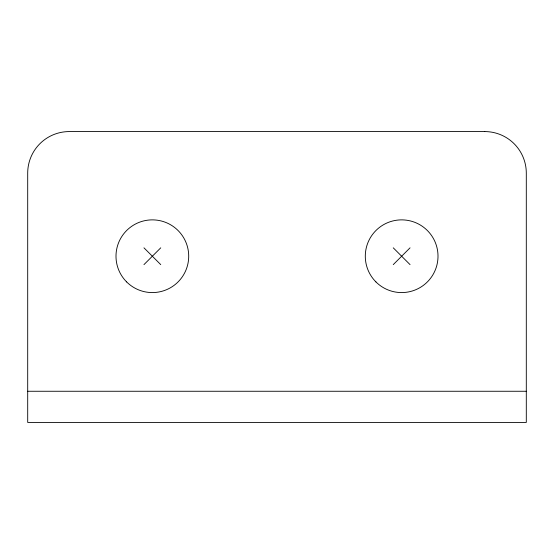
<?xml version="1.0" encoding="UTF-8"?>
<svg xmlns="http://www.w3.org/2000/svg" width="554" height="554" viewBox="0 0 554 554"><rect width="100%" height="100%" fill="white"/><g stroke="black" fill="none" stroke-linecap="round" stroke-linejoin="round"><path stroke-width="0.83" d="M143.957 264.618L160.743 247.832M393.257 264.618L410.043 247.832M27.7 391.262L526.3 391.262M393.257 247.832L410.043 264.618M143.957 247.832L160.743 264.618M484.75 131.575L69.25 131.575A41.55 41.55 0 0 0 27.7 173.125L27.7 422.425L526.3 422.425L526.3 173.125A41.55 41.55 0 0 0 484.75 131.575M375.944 281.931A36.356 36.356 0 0 0 436.767 265.636A36.356 36.356 0 0 0 392.239 221.108A36.356 36.356 0 0 0 375.944 281.931M126.644 281.931A36.356 36.356 0 0 0 187.467 265.636A36.356 36.356 0 0 0 142.939 221.108A36.356 36.356 0 0 0 126.644 281.931"/></g></svg>
